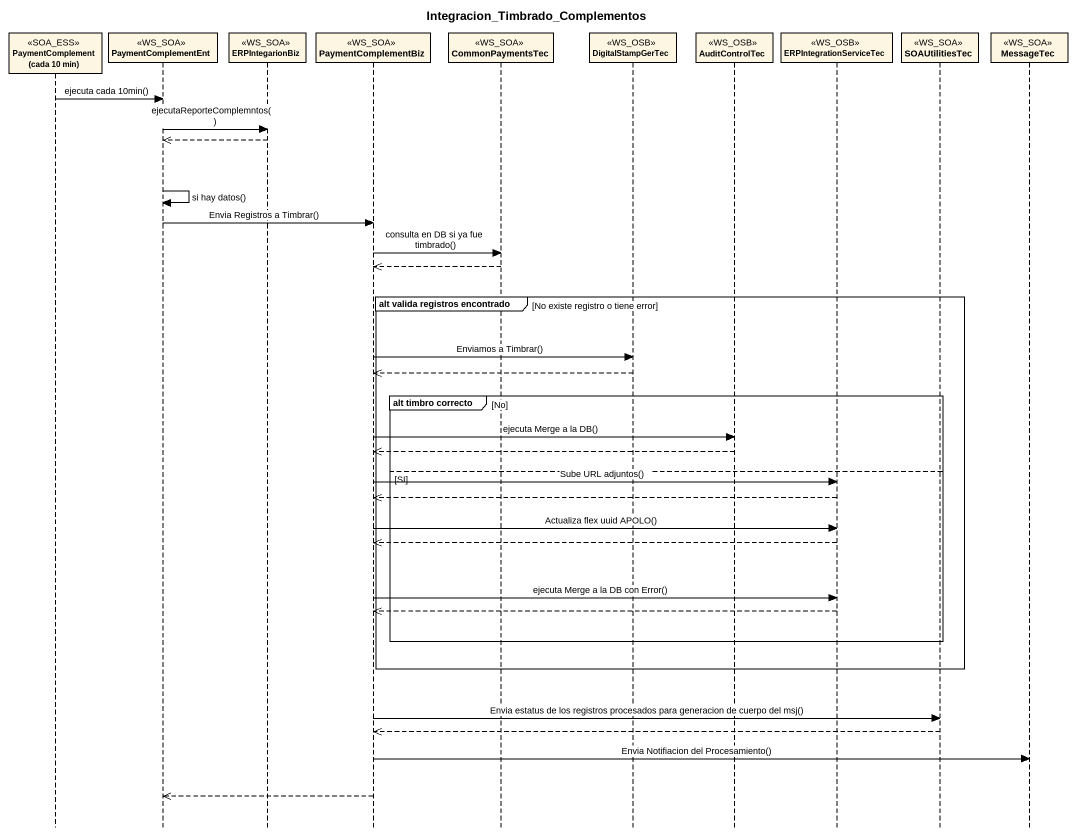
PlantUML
@startuml
title Integracion_Timbrado_Complementos
hide footbox
participant "PaymentComplement (cada 10 min)" as PaymentComplement_cada_10 <<SOA_ESS>>
participant PaymentComplementEnt <<WS_SOA>>
participant ERPIntegarionBiz <<WS_SOA>>
participant PaymentComplementBiz <<WS_SOA>>
participant CommonPaymentsTec <<WS_SOA>>
participant DigitalStampGerTec <<WS_OSB>>
participant AuditControlTec <<WS_OSB>>
participant ERPIntegrationServiceTec <<WS_OSB>>
participant SOAUtilitiesTec <<WS_SOA>>
participant MessageTec <<WS_SOA>>

PaymentComplement_cada_10 -> PaymentComplementEnt : ejecuta cada 10min()
PaymentComplementEnt -> ERPIntegarionBiz : ejecutaReporteComplemntos()
ERPIntegarionBiz -->> PaymentComplementEnt
PaymentComplementEnt -> PaymentComplementEnt : si hay datos()
PaymentComplementEnt -> PaymentComplementBiz : Envia Registros a Timbrar()
PaymentComplementBiz -> CommonPaymentsTec : consulta en DB si ya fue timbrado()
CommonPaymentsTec -->> PaymentComplementBiz
group alt valida registros encontrado [No existe registro o tiene error]
  PaymentComplementBiz -> DigitalStampGerTec : Enviamos a Timbrar()
  DigitalStampGerTec -->> PaymentComplementBiz
  group alt timbro correcto [No]
    PaymentComplementBiz -> AuditControlTec : ejecuta Merge a la DB()
    AuditControlTec -->> PaymentComplementBiz
  else SI
    PaymentComplementBiz -> ERPIntegrationServiceTec : Sube URL adjuntos()
    ERPIntegrationServiceTec -->> PaymentComplementBiz
    PaymentComplementBiz -> ERPIntegrationServiceTec : Actualiza flex uuid APOLO()
    ERPIntegrationServiceTec -->> PaymentComplementBiz
    PaymentComplementBiz -> ERPIntegrationServiceTec : ejecuta Merge a la DB con Error()
    ERPIntegrationServiceTec -->> PaymentComplementBiz
  end
end
PaymentComplementBiz -> SOAUtilitiesTec : Envia estatus de los registros procesados para generacion de cuerpo del msj()
SOAUtilitiesTec -->> PaymentComplementBiz
PaymentComplementBiz -> MessageTec : Envia Notifiacion del Procesamiento()
PaymentComplementBiz -->> PaymentComplementEnt
@enduml
